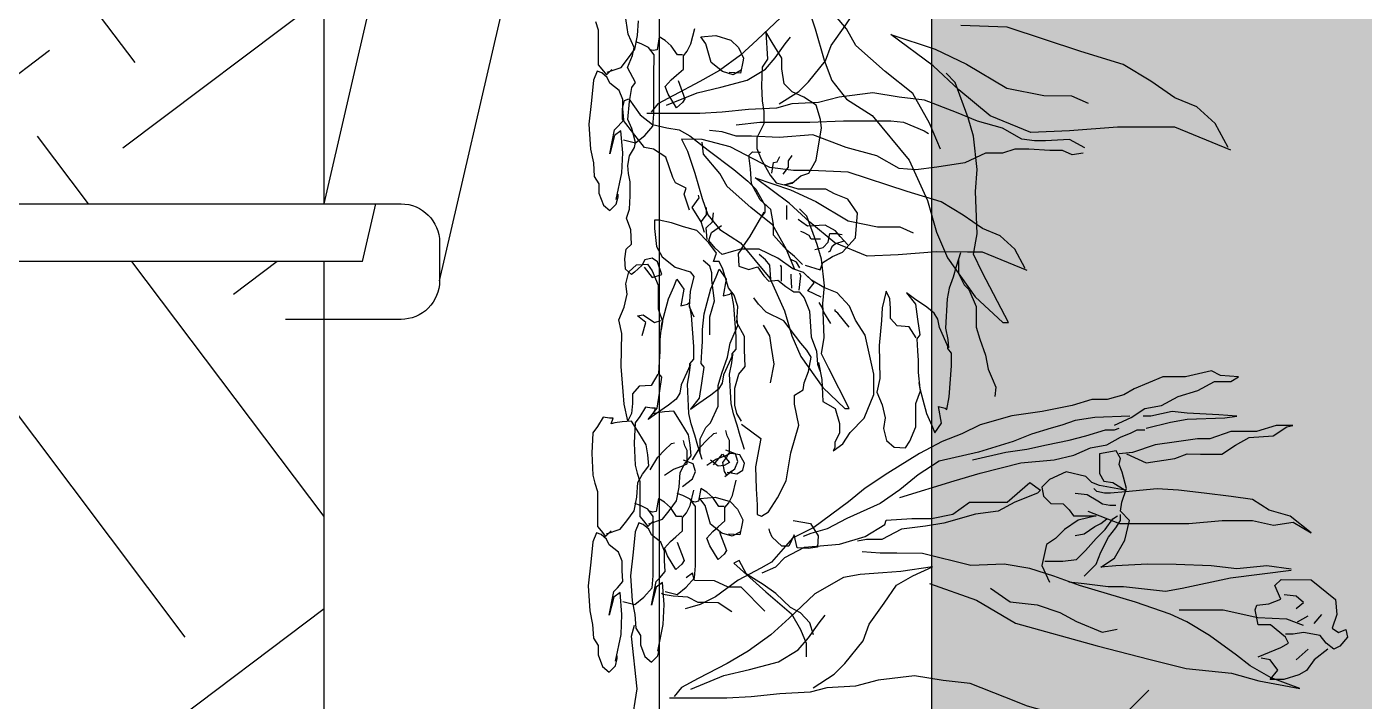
# Model space of a CAD drawing. Header units: metres. Extents: x 97 to 197, y 104 to 205.
# Drawn here: x 187.0386 to 187.2122, y 111.5055 to 111.5931 of the extents above; entities that cross this region are included whole.
import ezdxf

# ---------------------------------------------------------------- set-up
doc = ezdxf.new("R2010")
doc.units = ezdxf.units.M
for name, color, linetype in [('14-ANOTAÇÃO', 7, 'Continuous'), ('18-HATCH', 1, 'Continuous'), ('23-FAC_5ª', 1, 'Continuous'), ('5-PISO', 1, 'Continuous'), ('6-VEGETAÇÃO', 104, 'Continuous')]:
    doc.layers.add(name, color=color, linetype=linetype)
pattern_1 = [(0, (96.6497323752526, 180.4617932668933), (0.07184204896000002, 0.07184204895999999), [0.01905, -0.12463409792]), (315, (96.6497323752526, 180.4617932668933), (0.07184204896855324, 0.07184204896855322), [0.01905, -0.08255]), (45, (96.6497323752526, 180.4617932668933), (-0.0718420489685532, 0.07184204896855324), [0.01905, -0.08255])]

# ---------------------------------------------------------------- blocks, each defined once
blk = doc.blocks.new('A$C20B154FB')
at = {"layer": '6-VEGETAÇÃO', "color": 72}
for points in [[(3960.391127254668, 993.2152630058408), (3973.862433511094, 1026.877309485601), (3980.597981531027, 1038.097991645569), (3989.578852368664, 1033.609750122952), (4007.54038382732, 1011.168385803103), (4007.54038382732, 993.2152630058408), (4029.992560921382, 988.7270214832242), (4036.728108941315, 990.9712205979595), (4038.973221542459, 1008.924186688368), (4045.708979778894, 1026.877309485601), (4065.915834055282, 1017.90082644044), (4074.896494676388, 1026.877309485601), (4074.896494676388, 1071.760038125329), (4045.708979778894, 1107.666283719867), (4023.256802684919, 1109.910326127734), (4003.04994840853, 1103.177885490411), (3996.314400388597, 1112.154525242455), (4000.804835807387, 1123.375207402394), (3989.578852368664, 1125.619249810261), (3976.107546112238, 1114.398567650322), (3971.617110693449, 1105.422084605132), (3980.597981531027, 1094.201402445207), (3991.823964969808, 1085.224919400018), (3996.314400388597, 1060.539355965419), (3994.069077570923, 1044.830432282877), (3994.069077570923, 1033.609750122952)], [(3971.617110693449, 1096.445601559957), (3955.900691835879, 1076.248279647945), (3940.184272978309, 1065.027597488006), (3933.448724958376, 1053.806915328067), (3926.712966721883, 1031.365551008203), (3926.712966721883, 1011.168385803103), (3940.184272978309, 1022.389067963028), (3955.900691835879, 1011.168385803103), (3958.145804437023, 997.7035045284283)], [(4009.785706645023, 1076.248279647945), (4023.256802684919, 1087.468961807885)], [(4068.173559648567, 504.9257213911769), (4043.476269953389, 574.4938567586069), (4009.798319637164, 632.8414666729805), (3976.120159104379, 754.0247713174758), (3955.913304828049, 832.5695464369928), (3942.442208788154, 886.428758121896), (3935.706450551661, 953.7528510814736), (3924.48046711291, 994.1473381986289), (3913.241870682046, 1055.294516382317), (3928.958289539587, 1012.655986857339), (3946.919820998242, 981.2381394922559), (3962.636239855812, 961.0408175802731), (3991.823964969808, 920.64648717003), (4012.030819246196, 886.9844406901975), (4023.256802684919, 862.2988772556419), (4041.218544360192, 810.6837079785764), (4065.915834055282, 727.6506913364719), (4079.386930095177, 689.5004033340956), (4090.613123750489, 653.59431444644), (4097.348671770393, 615.4440264440345), (4095.103348952747, 566.0728995748359), (4113.065090627962, 494.2605650926707), (4113.065090627962, 456.1102770902944), (4113.065090627962, 431.4248703625781), (4115.310203229135, 404.495264520112)], [(3955.900691835879, 1049.318673805479), (3971.617110693449, 1067.271796602741)], [(4029.992560921382, 875.7637585302873), (4029.992560921382, 940.8436523751297), (4018.766367266129, 992.4588216521952), (4016.521254664985, 1035.097351177174), (4007.54038382732, 1059.782757904904)], [(4012.030819246196, 1051.562872920229), (4021.011690083775, 1067.271796602741)], [(4032.237673522526, 1049.318673805479), (4041.218544360192, 1060.539355965419), (4050.199415197771, 1049.318673805479), (4052.444527798914, 1031.365551008203)], [(4175.930766058184, 739.6279715568962), (4157.969234599499, 786.7547426044766), (4157.969234599499, 822.6609881990007), (4157.969234599499, 889.985081158593), (4162.459670018317, 939.3560513209231), (4162.459670018317, 984.2387799606367), (4155.723911781854, 1015.65662732569), (4160.214347200643, 1044.830432282877), (4144.497928343131, 1071.760038125329), (4169.195218038221, 1040.34219076029), (4178.176088875829, 1008.924186688368), (4193.892507733428, 984.2387799606367), (4198.382943152217, 952.8209325955977), (4202.873378571036, 912.4264454784716), (4207.363813989825, 874.2761574760661), (4209.608926590969, 842.8581534041441), (4205.118491172179, 795.7313823565783), (4202.873378571036, 773.2900180366996), (4202.873378571036, 764.3135349914955), (4205.118491172179, 753.0928528315562), (4209.608926590969, 748.6044546021003)], [(4088.367800932785, 1041.829791814511), (4077.141817494034, 952.0643345350691), (4061.425398636522, 880.2520000529039), (4056.934963217704, 855.5664366182755), (4063.670511237608, 792.7307418881828), (4063.670511237608, 770.2893775683333), (4068.160946656397, 734.3831319737947), (4070.406269474101, 711.9417676539451)], [(4090.613123750489, 1041.829791814511), (4095.103348952747, 1005.923546219972), (4090.613123750489, 961.0408175802731), (4095.103348952747, 922.8905295778677), (4097.348671770393, 871.2753603008314), (4097.348671770393, 828.636830775853), (4095.103348952747, 781.5100597282435), (4092.858236351603, 759.068695408394), (4106.329542608029, 779.2658606134937), (4133.271944904322, 794.9747842960496), (4162.459670018317, 801.7072249333723), (4175.930766058184, 788.2423436587269), (4189.402072314551, 790.486542773433), (4209.608926590969, 797.2189834107703), (4234.306216286117, 790.486542773433), (4245.532199724927, 785.9983012508601), (4254.513070562505, 788.2423436587269), (4265.739054001257, 781.5100597282435), (4261.248618582438, 756.8244962936442), (4243.287087123754, 756.8244962936442), (4232.061103685002, 756.8244962936442), (4220.83491002972, 763.5569369310106), (4218.589797428547, 777.0216614987876), (4207.363813989825, 794.9747842960496), (4214.099362009758, 756.8244962936442), (4218.589797428547, 745.603814133734), (4227.570668266213, 736.6273310885445), (4234.306216286117, 707.4535261313285), (4223.080232847424, 682.7679626967438), (4211.854249408614, 671.5472805368336), (4198.382943152217, 673.7914796515397), (4187.156959713495, 685.012161811479), (4187.156959713495, 702.9652846087556), (4178.176088875829, 711.9417676539451), (4169.195218038221, 718.6742082912679), (4169.195218038221, 732.1390895659279), (4169.195218038221, 745.603814133734), (4169.195218038221, 752.3362547710567), (4162.459670018317, 725.4066489285906), (4148.988363761833, 705.2093270166224), (4135.517057505465, 691.7446024488017), (4126.536396884389, 678.2797211741563), (4095.103348952747, 671.5472805368336), (4070.406269474101, 682.7679626967438)], [(4261.248618582438, 797.2189834107703), (4247.777522542543, 826.3927883679717), (4254.513070562505, 869.0313178929646), (4261.248618582438, 886.9844406901975), (4261.248618582438, 907.1816058953409), (4261.248618582438, 938.5994532603945), (4274.719924838835, 958.7967751723918), (4285.945908277645, 978.9939403775352), (4288.19123109529, 1014.900185972045), (4301.662327135156, 1035.097351177174), (4303.907649952831, 1044.073834222378), (4303.907649952831, 1019.388427494661), (4294.926779115223, 990.21462253746), (4294.926779115223, 952.0643345350691), (4283.700795676501, 920.64648717003), (4283.700795676501, 902.6933643727534), (4279.210360257624, 871.2753603008314), (4274.719924838835, 839.8575129357632), (4263.493941400113, 806.1954664559598), (4261.248618582438, 785.9983012508601)], [(780.5243746094056, 953.8142319578328), (816.1623839043023, 934.633672449243), (840.8350944353442, 907.232692335645), (854.5420210872835, 874.3515523624374), (879.214731618209, 838.7303324594395), (903.8871995916998, 797.6289526968321), (923.0771394619078, 734.6067526802362), (958.7151487569208, 625.0031938570464), (961.4567766448308, 556.500833980841)], [(997.0947859398148, 326.3330349840398), (955.9737634265621, 340.0334346330201), (909.3699702524755, 353.7340150976233), (879.214731618209, 364.6943348168425), (851.8006357568956, 386.6151550708601), (827.1281677834049, 424.9764549036627), (761.3344347391103, 479.7782343152357), (701.0237149130844, 507.1792144288484), (654.419921739056, 520.8796140778286), (616.0402845561912, 537.3200936566282), (558.4709500605532, 578.4216542348586), (520.0913128776301, 619.523033997466), (520.0913128776301, 627.7432737868512), (594.1092019130883, 589.3819739540486), (621.5230552169087, 575.6813934894308), (651.6785364087264, 581.1617341646634), (714.730641565111, 578.4216542348586), (747.627508087171, 581.1617341646634), (796.9726865916455, 575.6813934894308), (824.3867824531044, 567.461153700031), (876.4733462878794, 548.2805941914412), (890.1802729397605, 534.5800137268234)], [(776.6718331828597, 957.8164049264597), (810.6796132435848, 874.3515523624374), (810.6796132435848, 846.9505722488539), (810.6796132435848, 789.4087129074469), (805.196842582809, 718.1662731014512), (802.4554572524212, 660.6244137600588), (827.1281677834049, 600.3422936732532), (865.507804966328, 553.7607540510362), (901.1458142613119, 515.3994542182627), (947.7496074353694, 452.3772542016377), (925.8185247922956, 518.1395341480384), (903.8871995916998, 564.7210737702262), (868.2491902966576, 625.0031938570464), (857.2834064176132, 679.8049732686341), (857.2834064176132, 720.906353031256), (846.3178650961199, 745.5672532150347)], [(4303.907649952831, 779.2658606134937), (4315.133633391553, 803.9514240481221), (4328.604939648008, 824.1485892532364), (4333.095375066798, 848.8341526878212), (4346.566471106693, 873.5195594155375), (4355.547341944271, 902.6933643727534), (4369.018648200727, 927.3787711004697), (4369.018648200727, 952.0643345350691), (4375.754196220631, 963.2850166949793), (4377.999308821774, 936.3554108525423), (4384.735067058267, 922.8905295778677), (4375.754196220631, 884.7402415754914), (4375.754196220631, 851.0781950957025), (4357.792454545444, 808.4396655707096), (4348.811793924338, 792.7307418881828), (4342.076035687845, 768.045178453598), (4342.076035687845, 745.603814133734), (4333.095375066798, 716.4300091765181), (4324.114504229219, 671.5472805368336), (4317.378745992697, 626.6647086039593), (4303.907649952831, 579.537780849525), (4290.436343696434, 552.6081750070589), (4279.210360257624, 523.434370049843), (4261.248618582438, 489.7723235700541), (4232.061103685002, 442.6455525224737), (4209.608926590969, 408.9835060426994), (4189.402072314551, 384.2979426080856), (4151.233686579537, 332.6829300379031), (4135.517057505465, 301.2649259659811), (4099.593784371536, 269.847078600942), (4090.613123750489, 254.1381549184152), (4072.651382075244, 220.4761084386264), (4047.954092380038, 186.8140619588376), (4036.728108941315, 164.372697638988), (4032.237673522526, 148.6637739564612), (4029.992560921382, 141.9313333191094)], [(4299.417214534013, 826.3927883679717), (4308.39808537162, 862.2988772556419), (4312.88852079041, 886.9844406901975), (4315.133633391553, 943.0878514898795), (4317.378745992697, 961.0408175802731), (4319.624068810343, 934.111211737807), (4321.869181411486, 886.9844406901975), (4324.114504229219, 864.543076370348), (4317.378745992697, 833.1250722984405), (4317.378745992697, 821.9043901385157)], [(3843.653050007444, 823.5930633917887), (3857.124356263899, 798.907499957204), (3854.879033446166, 760.7572119547985), (3854.879033446166, 742.804089157522), (3857.124356263899, 722.6069239524222), (3875.085887722526, 691.1889198805002), (3886.311871161277, 650.7945894702134), (3899.783177417732, 617.1325429904682), (3919.990031694062, 565.5173737134028), (3924.48046711291, 525.1228865962767), (3931.216015132872, 482.4843570712983), (3924.48046711291, 428.6251453863661), (3915.499596275331, 394.9630989066063), (3913.254483674158, 352.3245693816134), (3906.518725437665, 327.6390059470141), (3904.273612836521, 282.7562773072859), (3899.783177417732, 240.117747782293), (3897.538064816617, 204.211502187798), (3897.538064816617, 163.8170150706719), (3897.538064816617, 141.3758074576617), (3897.538064816617, 118.9344431378122)], [(4196.137620334543, 460.5985186128819), (4220.83491002972, 541.3874928471487), (4232.061103685002, 579.537780849525), (4247.777522542543, 640.1294331717509), (4252.267957961332, 689.5004033340956), (4259.003505981294, 718.6742082912679), (4270.229489420046, 743.3597717258672), (4274.719924838835, 768.045178453598), (4285.945908277645, 788.2423436587269), (4292.68166651408, 803.9514240481221), (4297.171891716367, 812.9279070932971), (4297.171891716367, 824.1485892532364)], [(4317.378745992697, 801.7072249333723), (4315.133633391553, 750.0920556563215), (4310.643197972764, 720.9184074060176), (4303.907649952831, 700.7210854940058), (4299.417214534013, 685.012161811479), (4290.436343696434, 655.8383568542777), (4279.210360257624, 628.908751011797), (4263.493941400113, 577.2935817347752), (4250.022635143716, 518.94612852727), (4229.815780867328, 487.5282811622164), (4207.363813989825, 460.5985186128819), (4187.156959713495, 431.4248703625781), (4164.704782619461, 382.0539002002333), (4148.988363761833, 352.8800952430465), (4142.252815741958, 328.1945318084472), (4137.762380323111, 316.9738496485224)], [(4061.425398636522, 595.2467045320518), (4041.218544360192, 624.4205094892241), (4036.728108941315, 664.8149966063502), (4025.502125502564, 698.4770430861681), (4012.030819246196, 723.1624498138553), (3996.314400388597, 761.3127378162608), (4000.804835807387, 783.7541021361103)], [(4079.386930095177, 734.3831319737947), (4097.348671770393, 752.3362547710567), (4115.310203229135, 759.068695408394), (4137.762380323111, 770.2893775683333), (4151.233686579537, 781.5100597282435), (4162.459670018317, 788.2423436587269), (4171.440540855896, 788.2423436587269)], [(4101.83910718924, 676.0356787662895), (4101.83910718924, 702.9652846087556), (4104.084219790326, 723.1624498138553), (4117.555526046752, 736.6273310885445), (4135.517057505465, 752.3362547710567), (4148.988363761833, 765.8009793388483), (4164.704782619461, 777.0216614987876), (4169.195218038221, 783.7541021361103)], [(4202.873378571036, 720.9184074060176), (4200.628055753332, 738.8713734963821), (4191.647395132284, 754.580297178938), (4187.156959713495, 761.3127378162608), (4184.911636895849, 772.533419976171), (4184.911636895849, 781.5100597282435)], [(4252.267957961332, 568.3170986895711), (4263.493941400113, 617.6880688519013), (4267.984376818902, 649.1060729238234), (4274.719924838835, 678.2797211741563), (4281.455472858768, 711.9417676539451), (4288.19123109529, 736.6273310885445), (4297.171891716367, 765.8009793388483), (4297.171891716367, 779.2658606134937), (4299.417214534013, 785.9983012508601)], [(4140.007492924255, 720.9184074060176), (4142.252815741958, 734.3831319737947), (4153.47879918071, 750.0920556563215), (4157.969234599499, 759.068695408394), (4164.704782619461, 768.045178453598)], [(4707.538663426152, 732.1506979288097), (4705.466251794365, 715.5785845774953), (4711.68368073579, 701.0780396397749), (4711.68368073579, 682.4345025273797), (4713.756286413671, 651.3618442383158), (4713.756286413671, 630.6467387122975), (4707.538663426152, 612.0030569473747), (4707.538663426152, 587.1449592466524), (4693.031199865305, 556.0723009576177), (4686.81377092388, 514.6420899055665), (4682.668753614154, 483.5695762690302), (4684.74116524597, 458.7113339157804), (4703.393646116456, 425.5672518656356), (4715.828698045516, 379.994048638895), (4734.481178915972, 330.2777085849375), (4730.336161606305, 280.5615131834638), (4732.408767284156, 239.1313021314127), (4732.408767284156, 216.3447728442989), (4738.626196225639, 195.6296673182514), (4740.698607857485, 176.9859855533432)], [(4715.828698045516, 734.2222663424182), (4728.263749974518, 711.4355924027914), (4726.191144296667, 676.2199419390381), (4726.191144296667, 659.6478285877238), (4728.263749974518, 641.0042914752994), (4744.843625167152, 612.0030569473747), (4755.206071418303, 574.7159827225114), (4767.641123347275, 543.6433244334912), (4786.293604217732, 495.9985527931276), (4790.438621527428, 458.7113339157804), (4796.656050468941, 419.3526912773668), (4790.438621527428, 369.6364958758786), (4782.148586908093, 338.5638375868439), (4780.076175276277, 299.2051949484012), (4773.858552288788, 276.4185210087453), (4771.786140656943, 234.9883099567378), (4767.641123347275, 195.6296673182514), (4765.568711715518, 162.4854406156228), (4765.568711715518, 125.1982217382902), (4765.568711715518, 104.4832608647703), (4765.568711715518, 83.76815533872286)], [(4083.877365513967, 256.382197326282), (4092.858236351603, 276.5795192382648), (4106.329542608029, 290.0442438060418), (4122.045961465599, 319.2180487632577), (4126.536396884389, 370.8332180403231), (4137.762380323111, 408.9835060426994), (4155.723911781854, 438.1573109999008), (4162.459670018317, 440.4013534077385), (4164.704782619461, 478.5516414101439), (4164.704782619461, 507.7254463673307), (4171.440540855896, 539.1432937323989), (4189.402072314551, 563.8288571669691), (4189.402072314551, 593.0026621241705), (4189.402072314551, 619.9322679666366), (4218.589797428547, 653.59431444644), (4207.363813989825, 669.3032381289522), (4202.873378571036, 664.8149966063502), (4189.402072314551, 631.1529501265468), (4175.930766058184, 606.4673866919911), (4171.440540855896, 572.8053402121586), (4157.969234599499, 525.6785691645928), (4153.47879918071, 498.7489633221267), (4148.988363761833, 462.8427177276171), (4133.271944904322, 433.6689127704158), (4133.271944904322, 411.2275484505517), (4131.026832303178, 397.7628238827456)], [(4536.530939791526, 646.0885374498466), (4565.041347227467, 630.7440898429631), (4584.779515652248, 608.8233057520702), (4595.745056973799, 582.5183937735128), (4615.48322539861, 554.0214178511233), (4635.221199777385, 521.1403140410403), (4650.573151673569, 470.7225540277577), (4679.083559109567, 383.0397069691971), (4681.276861419872, 328.2378190682357), (4681.276861419872, 301.9329070896783), (4685.663077948469, 266.8597393357486), (4716.366593648825, 207.6737235471082), (4727.332329016383, 166.0243639616674), (4727.332329016383, 135.3353240954311), (4709.787268855871, 144.1035798708181), (4676.89045084524, 155.0638995899935), (4639.607416305953, 166.0243639616674), (4615.48322539861, 174.7926197370107), (4593.551948709501, 192.3292759402248), (4573.813974330697, 223.0183158064901), (4521.178987895255, 266.8597393357486), (4472.930412034475, 288.780523426627), (4435.647377495305, 299.7408431458462), (4404.943667749001, 312.8932268088538), (4358.888200152462, 345.7744752714498), (4328.184490406129, 378.6555790815328), (4328.184490406129, 385.2317709130439), (4387.398801634467, 354.5427310468076), (4409.329884277511, 343.5822666751046), (4433.454269230977, 347.966539215282), (4483.895953356026, 345.7744752714498), (4510.213446573762, 347.966539215282), (4549.689589377376, 343.5822666751046), (4571.620866066456, 337.0060748435935), (4613.290117134311, 321.6616272367246), (4624.255658455862, 310.7011628650216)], [(4533.448906650272, 649.2902758247074), (4560.655130698928, 582.5183937735128), (4560.655130698928, 560.5976096826344), (4560.655130698928, 514.5641222095), (4556.268914170243, 457.570170364721), (4554.075805905944, 411.5366828916303), (4573.813974330697, 363.3109868221509), (4604.517684077058, 326.0457551244035), (4633.028091513086, 295.3567152581672), (4670.311126052315, 244.9389552448556), (4652.766259937867, 297.548779202014), (4635.221199777385, 334.8140108997468), (4606.710792341357, 383.0397069691971), (4597.938165238098, 426.8811304984847), (4597.938165238098, 459.7622343085532), (4589.165732180933, 479.4909544555994)], [(4551.02926333691, 547.0271541306429), (4528.732889036793, 547.0271541306429), (4512.010487032967, 555.3843316174753), (4505.042779105104, 562.3487466429651), (4479.959418656887, 573.4915695962263), (4449.301762502379, 573.4915695962263), (4431.185948277038, 579.0631016166008), (4407.496000050334, 587.420279103404), (4386.593037971819, 591.5988075749628), (4372.657783821167, 597.170219051608), (4360.115941892029, 602.7417510719824), (4346.180687741347, 601.348868066867)], [(4559.29724139045, 550.2284344392974), (4539.156718516373, 543.5181256340438), (4523.491705687076, 539.0445060680358), (4506.707855772809, 533.4526021542988), (4491.043004648469, 530.0973874797928), (4447.404800825374, 527.8605776967888), (4430.620950911107, 531.2157923712803), (4418.312772746664, 532.3341972627823), (4448.52379961533, 518.9134591085458), (4460.831977779802, 516.6767698693002), (4469.783321279363, 511.0847454117902), (4478.734826484026, 499.9008170405723), (4491.043004648469, 482.0065798640717), (4499.994348148059, 469.7042466013081), (4483.210498233791, 483.1249847555737), (4460.831977779802, 486.4801994300506), (4437.334620240843, 489.8352935607982), (4431.739949701063, 485.3617945385631), (4413.83710099684, 486.4801994300506), (4399.291086957499, 487.5986043215526), (4381.388399958261, 487.5986043215526), (4357.890880714258, 489.8352935607982), (4341.107030799991, 494.3089131268061), (4320.96634622087, 499.9008170405723), (4303.063659221662, 507.7295307373133), (4291.874318142131, 512.2031503032922), (4306.4203321815, 522.2686737830372), (4331.036688510474, 517.7950542170584), (4328.798852635548, 527.8605776967888), (4326.56101676065, 530.0973874797928), (4345.582702549815, 533.4526021542988), (4391.458580542792, 536.8076962850464), (4410.480428036972, 536.8076962850464), (4417.193935661693, 531.2157923712803), (4423.907443286414, 531.2157923712803)], [(777.7829892790178, 526.3597739374381), (816.1623839043023, 509.9192943586531), (860.024791748001, 485.2583941748308), (892.9216582702065, 444.1570144122234), (931.3012954530714, 400.3155547198403), (955.9737634265621, 386.6151550708601), (991.612015279039, 356.4740950274281), (1013.543340479693, 353.7340150976233)], [(3913.254483674158, 332.1272474696016), (3933.461337950517, 363.5450948346552), (3949.177756808116, 379.2541752240795), (3982.855917340901, 406.183781066502), (4007.552996819461, 415.1602641117061), (4038.986044751102, 437.6016284315556), (4065.928447047452, 455.5547512288322), (4079.39975330382, 480.2401579565485), (4092.870849343773, 509.4139629137644), (4086.135301323782, 462.2871918661549), (4083.889978506195, 435.3575860237179), (4081.644865904964, 401.695539543929), (4077.154430486175, 377.0099761093297), (4052.457140790997, 334.3714465843514), (4016.533867657097, 296.221158581975), (3991.836577961949, 269.2913960326259), (3967.139288266742, 235.6295062597201), (3949.177756808116, 204.211502187798), (3926.725579714053, 161.572972662776), (3913.254483674158, 136.8874092282058), (3899.783177417732, 125.6667270682665)], [(4748.98864247679, 216.3447728442989), (4753.133659786457, 251.5604233080521), (4753.133659786457, 290.9190659464948), (4753.133659786457, 326.1347164102481), (4755.206071418303, 375.8510564642056), (4755.206071418303, 413.1381306890398), (4755.206071418303, 446.2823573916685), (4753.133659786457, 464.9258945040783), (4740.698607857485, 495.9985527931276), (4736.553590547817, 502.2131133814255)], [(4432.858786785975, 484.2433896470611), (4449.642798405286, 474.1778661673161), (4450.761635490227, 456.28362899083), (4461.950814864715, 446.2181055110559), (4476.496828904113, 446.2181055110559), (4491.043004648469, 445.0997006195685), (4502.232184022985, 439.5076761620876), (4477.61582769407, 433.9157722483214), (4458.594141904876, 432.797367356834), (4421.669607411488, 429.4421526823135), (4372.436894753657, 430.5605575738446), (4352.296210174507, 426.0870585515804), (4333.274524385342, 433.9157722483214), (4314.252838596178, 438.389391814344), (4298.587987471867, 436.1525820313254), (4280.685138767643, 440.6260810535896), (4270.614796478068, 451.8100094248221), (4269.495797688112, 468.5858417098207), (4279.566139977687, 475.2962710588181), (4300.825823346793, 484.2433896470611), (4322.085345010826, 484.2433896470611), (4335.512360260269, 484.2433896470611), (4354.534207754448, 490.9536984523147), (4366.842385918921, 488.7168886692962)], [(4780.076175276277, 280.5615131834638), (4798.728656146792, 309.5626030589046), (4813.236119707552, 324.0632926491235), (4844.323652507068, 348.9213903498603), (4867.120956641214, 357.2073746992683), (4896.136077808915, 377.9224802252866), (4921.005987620825, 394.4945935766009), (4933.441039549856, 417.2811228637584), (4945.875897432823, 444.2107889780746), (4939.65846849131, 400.7091541649279), (4937.585862813488, 375.8510564642056), (4935.513451181701, 344.7783981751418), (4931.368433871976, 321.991724235515), (4908.570935691852, 282.6330815970723), (4875.410991260549, 247.4174311333336), (4852.613493080426, 222.5591887801129), (4829.815994900215, 191.4866751435766), (4813.236119707552, 162.4854406156228), (4792.511033159244, 123.1267979771801), (4780.076175276277, 100.3401240375679), (4767.641123347275, 89.9825712745369)], [(460.3408201192797, 345.5789292038826), (435.3903812036151, 350.8292121365521), (402.5610265304567, 352.1416924619116), (392.0555360119906, 370.51750191061), (369.7315101521963, 377.080265168639), (355.2865617549978, 377.080265168639), (342.1546581807197, 370.51750191061), (334.2755807181238, 370.51750191061), (329.0229163114564, 367.8923001724179), (339.5284068298643, 382.3304275575647), (356.5996065779182, 392.8308728791162), (377.6105876147922, 413.831763522292), (413.0663553438208, 428.2697703636804), (443.2694586661819, 428.2697703636804), (501.0494139600196, 415.1442438476515), (523.3734398198139, 400.7062370062631), (544.3842591516441, 391.5182720099983), (564.0820336606121, 373.1425831050874), (571.9611111231497, 353.4542933310149), (582.466439936572, 335.0784838823311), (594.2851369829732, 323.2655582353764), (599.5378013896698, 307.5149505248992), (615.2959563148033, 285.20145901262), (628.4278598890814, 257.6379256551882), (628.4278598890814, 231.3867520793719), (621.861827249435, 226.1365896904463), (603.477420973446, 227.4491905595642), (598.2245948617056, 241.8871974009671), (602.16421444554, 255.012723916996), (589.0324725762475, 264.2006889132172), (581.1533951136516, 272.0759324965766), (582.466439936572, 285.20145901262), (573.2743176510849, 297.014505203304), (565.3952401885181, 308.8274308502296), (565.3952401885181, 316.7027949773765), (556.2029561980453, 324.5780385607359), (536.5051816890773, 332.4534026878537), (498.4230009042076, 335.0784838823311), (477.4121815723192, 342.9538480094343), (457.7144070633803, 344.2664488785376), (447.2090782500163, 348.20401039836)], [(604.7906275013811, 325.8906394298538), (598.2245948617056, 348.20401039836), (608.7300853801717, 352.1416924619116), (617.9223693706444, 366.5798198470438), (624.4882403052761, 381.0178266884468), (645.4990596371645, 400.7062370062631), (682.268195599172, 403.3313182006968), (703.2790149310022, 388.8931908155646), (711.158092393598, 369.2049010415067), (717.7239633282006, 356.0793745254632), (717.7239633282006, 341.641247140331), (717.7239633282006, 315.3901941082586), (724.2898342628323, 294.3894240088412), (726.9162473187316, 306.2023496557813), (737.4215761320957, 319.3278761718102), (741.3611957159301, 331.1408018187358), (761.0588085198251, 341.641247140331), (791.262073547201, 346.8915300729859), (808.3332732952258, 349.5166112674633), (821.4651768695621, 348.20401039836), (842.4759962013923, 341.641247140331), (854.2945315427205, 323.2655582353764), (862.1736090052873, 306.2023496557813), (873.9923060516885, 294.3894240088412), (896.3163319114246, 290.4517419452895), (912.0744868365873, 290.4517419452895), (935.7117192242877, 276.0136145601427), (951.4698741494212, 266.8257701076654), (910.7612803086813, 269.4508513021428), (898.9427449672949, 261.575487175025), (871.3658929957892, 260.2630068496655), (849.0418671360239, 261.575487175025), (833.2837122108613, 264.2006889132172), (814.8993059349305, 264.2006889132172), (793.8883248980273, 253.7002435916365), (778.1301699729229, 253.7002435916365), (762.3720150477602, 260.2630068496655), (738.7347826600308, 273.3885333656945), (726.9162473187316, 282.5763778181717), (724.2898342628323, 294.3894240088412), (728.2294538466376, 307.5149505248992)], [(512.867949301406, 391.5182720099983), (533.87893033828, 374.4550634304178), (536.5051816890773, 370.51750191061), (539.1315947449475, 370.51750191061)], [(640.7868134322052, 383.3461291759886), (636.6062533574586, 370.8103026738681), (632.4256932827702, 365.2388911972375), (625.4581470599514, 362.4531251870358), (624.0645731333643, 359.6674797206069)], [(628.2451332080818, 340.167358736755), (631.0322810612561, 352.7031852388754), (639.3934012106329, 359.6674797206069), (651.9350814347563, 362.4531251870358), (651.9350814347563, 372.2031856789399), (650.5415075081692, 380.5603631657868)], [(635.2128411359154, 388.9175406526192), (647.7545213600097, 377.774717699358), (656.1156415094156, 370.8103026738681), (664.4769233638945, 355.4888307053043), (663.0833494373073, 329.0244152397499), (668.6574834385538, 320.6672377529176), (672.8380435132713, 315.095826276287)], [(518.1207754131174, 363.9547386526101), (535.1921368662152, 353.4542933310149), (543.071052623709, 350.8292121365521), (549.6370852634136, 346.8915300729859)], [(55.82356607250404, 338.9419109972514), (73.52363667229656, 333.4983964369603), (88.50075631483924, 319.8893689487741), (96.67009430169128, 304.9194025486358), (117.0932775638066, 283.14498267624), (130.7088408751879, 264.0923200839752), (145.6859605177306, 239.5960223877191), (166.1091437798459, 228.7088727234077), (162.0244747863908, 220.5434803392127), (119.8163902260712, 268.1750162760873), (87.13919998370693, 306.2803414605587), (63.99274235431221, 319.8893689487741), (43.56955909225508, 328.0547613329691), (27.23088311852189, 328.0547613329691), (23.14621412509587, 328.0547613329691)], [(225.55530767655, 308.7646275576844), (221.079635926726, 334.4876989746699), (203.1767872225028, 345.6716273459024), (186.3929373082356, 344.5532224544149), (184.1551014333672, 331.1324843001494), (185.2739385182795, 314.3566520151653), (204.2956243074441, 309.8830324491719), (187.5117743931769, 302.0543187524308), (187.5117743931769, 291.9887952726858), (200.9389513476344, 277.4496522269328), (208.7714577622828, 274.0945580961998), (213.2471295121068, 272.9761532046978)], [(557.5161627259804, 349.5166112674633), (566.7082850114384, 329.8283214934054), (578.5269820578396, 339.0161659458827), (594.2851369829732, 323.2655582353764)], [(643.5739612853213, 348.5245362235728), (643.5739612853213, 334.5959472601244), (649.1480952865968, 331.8101812499226), (653.3286553612852, 323.4530037631193), (654.7222292878723, 319.2744752915896)], [(3911.009160856542, 150.3522905028512), (3931.216015132872, 199.7232606651814), (3940.19688597045, 237.8735486675869), (3951.42286940926, 280.5120781925507), (3969.384611084446, 309.685883149752), (3987.346142543101, 325.3948068322788), (4009.798319637164, 341.1038872216741), (4021.024303075887, 350.0803702668636)], [(368.4183036242903, 231.3867520793719), (347.407484292431, 260.2630068496655), (305.3856839237269, 252.3876427225186), (272.5561675454956, 253.7002435916365), (248.9189351578243, 255.012723916996), (234.4739867606258, 255.012723916996), (231.8477354097704, 261.575487175025), (238.4136063444021, 272.0759324965766), (259.4244256762322, 285.20145901262), (284.3748645918968, 298.3269855286781), (326.396503255557, 304.889748786678), (367.1050970963843, 316.7027949773765), (398.6214069466223, 310.1400317193329), (411.7531488158857, 310.1400317193329), (419.6322262784815, 323.2655582353764), (430.1377167969185, 324.5780385607359), (447.2090782500163, 331.1408018187358), (468.2198975818465, 335.0784838823311), (478.7253881002543, 328.5157206242875), (489.2307169136766, 319.3278761718102), (522.0602332918788, 294.3894240088412), (535.1921368662152, 268.138250433025), (547.0106722075143, 256.3253247860703), (556.2029561980453, 249.7625615280704)], [(568.0214915393735, 316.7027949773765), (589.0324725762475, 319.3278761718102), (592.9719304550381, 318.0152753027069)], [(600.8510079176049, 318.0152753027069), (609.3408452688309, 312.9028944174643), (613.9827497868682, 303.5772684613185)], [(606.1036723242723, 321.9529573662585), (617.9223693706444, 310.1400317193329), (627.1146533611463, 298.3269855286781), (649.4386792209407, 278.6386957546201), (665.1968341460743, 278.6386957546201), (687.5208600058686, 274.701013691054), (701.9658084030671, 258.9504059805477), (725.6030407907965, 245.8248794645187), (747.9270666505618, 244.5123991391592), (767.6248411594715, 241.8871974009671), (772.8775055661681, 247.137480333593), (772.8775055661681, 255.012723916996), (772.8775055661681, 258.9504059805477)], [(570.6479045952437, 306.2023496557813), (589.0324725762475, 304.889748786678), (591.6587239270739, 304.889748786678)], [(672.8380435132713, 298.3814713026368), (693.7410055917862, 298.3814713026368)], [(740.047989187995, 293.0768231397524), (750.5534797064029, 300.9521872668556), (759.7457636969048, 300.9521872668556), (767.6248411594715, 306.2023496557813)], [(4534.337831527228, 304.1249710335105), (4565.041347227467, 290.9725873704738), (4600.131273502397, 271.243867223413), (4626.448766720161, 238.3627634133445), (4657.152476466465, 203.2895956594439), (4676.89045084524, 192.3292759402248), (4705.401052327274, 168.2164279054996), (4722.946112487756, 166.0243639616674)], [(430.1377167969185, 274.701013691054), (457.7144070633803, 279.9512966237235), (482.6648459790449, 276.0136145601427), (499.7362074321427, 273.3885333656945), (515.4943623572472, 264.2006889132172)], [(581.1533951136516, 290.4517419452895), (602.16421444554, 290.4517419452895), (604.7906275013811, 289.1391410762008)], [(741.3611957159301, 276.0136145601427), (757.1193506410345, 278.6386957546201), (758.4325571689697, 283.8889786872751), (766.3116346315364, 287.8265402070829)], [(4778.003569598455, 112.7692452141637), (4796.656050468941, 158.3424484409334), (4804.946085088217, 193.5580989046866), (4815.308531339426, 232.9167415431293), (4831.888600578037, 259.846407657431), (4848.4684757707, 274.3469525951805), (4869.193562319037, 288.8476421853702), (4879.556008570216, 297.1336265347927)], [(91.22386897713295, 266.8140773641353), (126.6241718817619, 231.4306300035387), (126.6241718817619, 212.3780879550613), (136.1550661997462, 191.9644864508591), (136.1550661997462, 162.024674194312), (147.0473551438481, 159.3027963704226), (140.2397351931722, 149.7765856180486)], [(583.7796464645071, 274.701013691054), (604.7906275013811, 273.3885333656945), (612.6697049639479, 266.8257701076654), (620.5487824265147, 257.6379256551882)], [(683.5812404220342, 264.2006889132172), (646.8122661650996, 243.1997982700414), (628.4278598890814, 230.0742717540124), (624.4882403052761, 215.6361443688802), (620.5487824265147, 202.5106178528367), (629.7409047120018, 192.0101725312561), (641.5596017583448, 182.8223280787788), (653.3781370997312, 186.7600101423304), (663.8836276181391, 201.1981375274772)], [(686.2076534779044, 153.9461938522436), (709.8448858656338, 146.0708297251258), (719.0371698561648, 148.6959109196032), (726.9162473187316, 132.9453032090969), (734.7953247812984, 129.0076211455453), (764.9984281036013, 118.5071758239501), (776.8169634449878, 100.1314869189955), (779.4433765008289, 87.0059604029666), (797.8279444818327, 72.56783301783435), (821.4651768695621, 54.19214411287976), (837.2233317946666, 54.19214411287976), (849.0418671360239, 56.81722530732804), (851.6682801919233, 63.37998856535705), (828.0310478041938, 80.44319714493759), (813.5860994069953, 98.81888604989217), (808.3332732952258, 119.819776693068), (805.7070219443995, 138.1955861417664), (796.5147379538976, 153.9461938522436), (775.5039186220674, 181.5098477534048), (746.6138601226266, 219.5738264324318), (729.5426603745727, 240.5747170755931), (717.7239633282006, 252.3876427225186), (694.0867309404712, 265.5131692385476), (683.5812404220342, 265.5131692385476), (678.3285760153376, 261.575487175025)], [(208.7714577622828, 230.4772495027137), (202.0577884325758, 218.1750367836939), (206.5336218873563, 202.5174888464535), (219.9606371367991, 185.7416565614549), (247.9338281305972, 177.9129428647138), (258.0040087150992, 170.0841086242144), (260.2418445900257, 192.4519653667085), (253.5283369653334, 214.8198221092171), (242.3391575907881, 226.0037504804495), (226.6741447614913, 233.8324641772051), (221.079635926726, 232.7140592857031), (204.2956243074441, 229.3588446111971), (205.4146230974002, 212.5830123261985)], [(297.1663790833845, 210.3462025432091), (294.9285432084871, 224.8853455889475), (300.5232137482963, 233.8324641772051), (310.593556037813, 236.0692739601946), (322.9017342022853, 229.3588446111971), (325.1395700772118, 217.0566318922065), (325.1395700772118, 212.5830123261985), (319.5448995374318, 209.2277976517071), (311.7123931227543, 203.6358937379555), (298.2853778733406, 205.872703520974), (292.6907073335897, 209.2277976517071), (299.404214958282, 217.0566318922065), (296.0475419984723, 217.0566318922065)], [(324.4562046311621, 170.2380429900659), (346.7525789312494, 170.2380429900659), (363.4749809351051, 178.5952204768982), (370.4426888629387, 185.5596355023881), (395.5260493111564, 196.7024584556493), (426.1837054656935, 196.7024584556493), (444.2995196910342, 202.2739904760238), (467.9894679177087, 210.6311679628707), (488.8924299962237, 214.8096964343858), (502.8276841469051, 220.381107911031), (515.3695260760433, 225.9526399314054), (529.3047802267247, 224.5597569263045)], [(373.229675011069, 231.524051408036), (384.3779430136201, 224.5597569263045), (396.9196232377144, 221.7739909161319), (410.8548773883958, 221.7739909161319), (422.0031453909469, 221.7739909161319), (442.906107469491, 227.3455229365063), (454.0542137670272, 237.0954628846666), (479.1377359202597, 235.7027004233096), (498.6471240722458, 235.7027004233096), (519.5500861507608, 224.5597569263045), (543.2400343774352, 225.9526399314054), (559.962274676247, 220.381107911031), (571.1105426787981, 212.0239304241986), (598.9810509801318, 203.6667529373808), (610.1293189826829, 198.0953414607502), (610.1293189826829, 189.7381639739178), (622.6709992067772, 193.9168129892205), (637.9998272840458, 182.7738694921863), (656.1156415094156, 164.6666315134353), (661.6897755107202, 145.166510529627), (667.2639095119666, 127.0593930946197), (671.4444695866841, 108.9521551158687), (671.4444695866841, 101.9878606341372), (658.9027893625898, 101.9878606341372), (632.4256932827702, 104.773506100566), (617.0968652055308, 113.1306835874129), (601.768198833277, 132.6308045712503), (594.8004909054143, 154.9165710215311), (587.8327829775808, 160.4881030419056), (565.5364086774935, 154.9165710215311), (543.2400343774352, 153.5236880164302), (527.9112063001376, 160.4881030419056)], [(894.3901016244199, 230.4772495027137), (887.6764322947129, 218.1750367836939), (892.1522657495225, 202.5174888464535), (905.5792809989362, 185.7416565614549), (933.5524719927344, 177.9129428647138), (943.6226525772654, 170.0841086242144), (945.8604884521628, 192.4519653667085), (939.1469808274705, 214.8198221092171), (927.9578014529543, 226.0037504804495), (912.2927886236575, 233.8324641772051), (906.6982797889214, 232.7140592857031), (889.9142681696394, 229.3588446111971), (891.0332669595664, 212.5830123261985)], [(4226.681015716662, 200.7448930359969), (4237.870195091178, 215.2840360817499), (4249.059536170709, 219.7575351039995), (4260.248715545225, 216.4023204295081), (4265.843386084976, 201.8632979274989)], [(4266.962384874932, 229.82305858373), (4287.102907749009, 223.1127497785055), (4302.767920578364, 218.6391302124975), (4319.551770492631, 213.0472262987314), (4335.216621616913, 209.6920116242545), (4378.854825440038, 207.4552018412651), (4395.638675354334, 210.8104165157565), (4407.946853518777, 211.928821407244), (4377.735826650111, 198.5080832530075), (4365.427648485638, 196.2713940137764), (4356.476304986019, 190.6793695562665), (4347.524799781415, 179.495441185034), (4335.216621616913, 161.6012040085334), (4326.265278117324, 149.2988707457698), (4343.049128031591, 162.7196089000354), (4365.427648485638, 166.0748235745123), (4388.925006024598, 169.4299177052599), (4394.51967656432, 164.9564186830248), (4412.422525268601, 166.0748235745123), (4426.968539307913, 167.1932284660143), (4444.871226307121, 167.1932284660143), (4468.368745551124, 169.4299177052599), (4485.152595465392, 173.9035372712679), (4505.293280044512, 179.495441185034), (4523.19596704375, 187.3241548817459), (4534.385308123252, 191.7977744477539), (4519.839294083882, 201.8632979274989), (4495.222937754967, 197.3896783615201), (4497.460773629835, 207.4552018412651), (4499.698609504732, 209.6920116242545), (4480.676923715568, 213.0472262987314), (4434.80104572259, 216.4023204295081), (4415.779198228411, 216.4023204295081), (4409.065690603689, 210.8104165157565), (4402.352182978997, 210.8104165157565)], [(89.86231264597154, 217.8216025153233), (103.4777142523963, 197.408121554894), (103.4777142523963, 179.7163978745957), (103.4777142523963, 167.4683092983323), (111.6470522392483, 152.4983428981941), (113.0086085703806, 130.7239230257983), (115.7317212326452, 115.7539566256455), (117.0932775638066, 113.0321993455)], [(308.3557201629446, 190.215155583719), (324.0205712872557, 203.6358937379555), (311.7123931227543, 213.701417217686), (307.2367213729885, 205.872703520974), (306.1178842880181, 196.9255849326873), (315.0692277876369, 185.7416565614549)], [(4143.880603230238, 192.9161793392559), (4117.026411026454, 202.9817028190009), (4111.431740486674, 199.6264881445095), (4103.599395777041, 190.6793695562665), (4123.739918651147, 178.377036293532), (4134.929259730678, 173.9035372712679), (4144.999602020252, 182.8506558595109), (4151.713109644945, 190.6793695562665), (4160.664453144564, 200.7448930359969), (4180.805137723684, 200.7448930359969), (4187.518645348377, 206.3369174935069), (4198.707986427908, 211.928821407244), (4221.086345176911, 217.5207253209956)], [(4181.923974808597, 199.6264881445095), (4181.923974808597, 191.7977744477539), (4195.351151763054, 182.8506558595109), (4203.183658177702, 173.9035372712679), (4208.778167012439, 164.9564186830248), (4189.756481223303, 161.6012040085334), (4188.637644138333, 156.0093000947672), (4189.756481223303, 151.5356805287738)], [(4243.464865630929, 173.9035372712679), (4252.416209130519, 187.3241548817459), (4256.892042585358, 199.6264881445095), (4260.248715545225, 207.4552018412651), (4280.389400124317, 207.4552018412651), (4287.102907749009, 204.1001077105175), (4294.935414163716, 201.8632979274989)], [(501.4341102203471, 184.1667524972872), (527.9112063001376, 184.1667524972872), (551.601154526812, 191.1310469790187), (582.2588106813491, 186.9523979637452), (593.4069169788854, 186.9523979637452), (603.1616110548493, 184.1667524972872), (611.52289290927, 174.4166920053685)], [(642.872808286309, 180.1972468843305), (659.9440080343629, 178.8846460152126), (669.1362920248357, 188.0726110114483), (682.268195599172, 189.3850913368078)], [(653.3781370997312, 176.2595648207789), (669.1362920248357, 171.0094024318532), (679.6417825432727, 178.8846460152126), (690.1472730617388, 178.8846460152126)], [(4251.297372045607, 152.6540854202904), (4270.319057834742, 163.8380137915228), (4280.389400124317, 173.9035372712679), (4290.459742413892, 183.9690607510129), (4291.578579498833, 188.442559773277)], [(193.1064449329278, 136.5324440542463), (166.2522527291439, 146.5979675339913), (160.6575821893639, 143.2427528594708), (152.8252374797012, 134.2956342712278), (172.9657603538362, 121.9933010084933), (184.1551014333672, 117.5198019862291), (194.225443722913, 126.4669205744722), (200.9389513476344, 134.2956342712278), (209.890294847195, 144.3611577509728), (230.030979426374, 144.3611577509728), (236.7444870510662, 149.9531822084828), (247.9338281305972, 155.5450861222344), (270.3121868795715, 161.1369900359714)], [(275.9068574193225, 144.3611577509728), (287.0960367938387, 158.9003007967258), (298.2853778733406, 163.3737998189899), (309.4745572478569, 160.0185851444694), (315.0692277876369, 145.4795626424893)], [(316.188226577593, 173.4393232987204), (336.3287494516699, 166.7290144934668), (351.9937622809957, 162.2553949274879), (368.7776121952629, 156.6634910137218), (384.4424633196031, 153.3082763392449), (428.0806671426981, 151.0714665562264), (444.8645170569653, 154.4266812307469), (457.1726952214085, 155.5450861222344), (426.961668352742, 142.1243479679833), (414.6534901882696, 139.8876587287377), (405.702146688709, 134.2956342712278), (396.7506414840464, 123.1117058999953), (384.4424633196031, 105.2174687234947), (375.4911198199843, 92.91513546074566), (392.2749697342515, 106.3358736149967), (414.6534901882696, 109.6910882894736), (438.1508477272291, 113.0461824202503), (443.7455182670092, 108.5726833980152), (461.6483669712325, 109.6910882894736), (476.1943810105731, 110.8094931810047), (494.0970680097817, 110.8094931810047), (517.594587253785, 113.0461824202503), (534.3784371680522, 117.5198019862291), (554.519121747202, 123.1117058999953), (572.4218087463814, 130.9404195967363), (583.6111498259415, 135.4140391627298), (569.0651357865427, 145.4795626424893), (544.448779457598, 141.0059430764813), (546.6866153324954, 151.0714665562264), (548.924451207422, 153.3082763392449), (529.9027654182282, 156.6634910137218), (484.0268874252797, 160.0185851444694), (465.0050399311003, 160.0185851444694), (458.2915323063498, 154.4266812307469), (451.5780246816576, 154.4266812307469)], [(669.1362920248357, 171.0094024318532), (690.1472730617388, 157.8838759158243), (704.5922214589082, 168.384200693632), (708.5316793376987, 167.0717203683016)], [(878.7250887951232, 136.5324440542463), (851.870896591281, 146.5979675339913), (846.276226051501, 143.2427528594708), (838.4438813418674, 134.2956342712278), (858.5844042159733, 121.9933010084933), (869.7737452955043, 117.5198019862291), (879.8440875850793, 126.4669205744722), (886.5575952097715, 134.2956342712278), (895.5089387093903, 144.3611577509728), (915.6496232885111, 144.3611577509728), (922.3631309132033, 149.9531822084828), (933.5524719927344, 155.5450861222344), (955.9308307417377, 161.1369900359714)], [(231.1498165112862, 143.2427528594708), (231.1498165112862, 135.4140391627298), (244.5769934657146, 126.4669205744722), (252.409499880363, 117.5198019862291), (258.0040087150992, 108.5726833980152), (238.9823229259346, 105.2174687234947), (237.8634858410223, 99.62556480974308), (238.9823229259346, 95.1519452437642)], [(292.6907073335897, 117.5198019862291), (301.6420508332085, 130.9404195967363), (306.1178842880181, 143.2427528594708), (309.4745572478569, 151.0714665562264), (329.6152418269776, 151.0714665562264), (336.3287494516699, 147.7163724254788), (344.1612558663473, 145.4795626424893)], [(916.7684603734233, 143.2427528594708), (916.7684603734233, 135.4140391627298), (930.1956373278808, 126.4669205744722), (938.0281437425292, 117.5198019862291), (943.6226525772654, 108.5726833980152), (924.6009667881299, 105.2174687234947), (923.4821297031594, 99.62556480974308), (924.6009667881299, 95.1519452437642)], [(4055.613428880839, 112.2579468538024), (4051.528921592457, 129.9496705341007), (4062.421210536588, 143.5586980223161), (4076.036773847998, 155.8069071423233), (4093.737006152805, 157.1677255105024), (4112.79863308373, 157.1677255105024), (4150.922048650682, 157.1677255105024), (4182.2378442669, 157.1677255105024), (4193.130133211031, 149.002333126351), (4198.576358535589, 138.115183462025), (4201.299471197854, 129.9496705341007)], [(4156.368273975211, 87.76176970126107), (4163.176055630931, 108.175250661734), (4175.43006261118, 117.7015819578519), (4190.407020548708, 128.5888521659217), (4210.830365515838, 132.6715483579901), (4232.615105109056, 134.0324872699566), (4244.869112089305, 140.8369407421706), (4257.123119069613, 150.3632720382884), (4273.461795043288, 149.002333126351), (4288.438752980786, 146.2805758462055), (4306.138985285623, 135.3933056381356), (4323.839055885473, 124.5061559738242), (4322.477499554312, 110.8971284856234), (4321.11594322318, 100.0098582775536), (4319.754386892047, 94.56622317351867), (4327.92372487887, 97.28810099740804), (4327.92372487887, 91.84446589337313), (4329.285281210032, 82.31813459722616), (4315.669879603607, 74.15274221307482), (4306.138985285623, 67.34816819708794), (4276.184746000537, 65.98734982889437), (4243.507555758173, 67.34816819708794), (4231.253548777895, 70.07004602097732), (4218.99970350269, 74.15274221307482), (4198.576358535589, 74.15274221307482), (4167.260724624328, 74.15274221307482), (4160.452942968637, 79.59637731712428), (4152.283604981756, 86.40083078933822), (4160.452942968637, 94.56622317351867)], [(300.5232137482963, 96.27035013525165), (319.5448995374318, 107.4542785064987), (329.6152418269776, 117.5198019862291), (339.6855841165525, 127.5853254660033), (340.8044212014938, 132.0588244882383)], [(104.8392705835286, 55.87421156877826), (100.7547632951464, 73.56593524906202), (111.6470522392483, 87.17496273729193), (125.2626155506296, 99.42317185731372), (142.9628478554368, 100.7839902254927), (162.0244747863908, 100.7839902254927), (200.1478903533134, 100.7839902254927), (231.4636859695893, 100.7839902254927), (242.3559749136621, 92.6185978413123), (247.8022002382204, 81.73144817700086), (250.5253129005141, 73.56593524906202)], [(442.6266811820969, 107.4542785064987), (425.8426695627859, 97.38875502675364), (424.7238324778154, 79.49451785025303), (413.5346531033574, 69.42899437052256), (398.9886390639585, 69.42899437052256), (384.4424633196031, 68.31058947902056), (373.2532839450869, 62.71856502151059), (397.8696402740024, 57.12666110775899), (416.8913260631671, 56.00825621627155), (453.8158605565841, 52.65304154178011), (503.0485732144152, 53.77144643326756), (523.189257793536, 49.29794741103251), (542.2109435827297, 57.12666110775899), (561.2326293718943, 61.60028067376697), (576.8974804962054, 59.36347089077753), (594.8003292004287, 63.83696991301258), (604.8706714899745, 75.02089828424505), (605.9896702799306, 91.79673056924366), (595.9193279903848, 98.50715991824109), (574.6596446212789, 107.4542785064987), (553.4001229572459, 107.4542785064987), (539.9731077078031, 107.4542785064987), (520.9512602136238, 114.1645873117377), (508.6430820491514, 111.9277775287628)], [(500.0406979988329, 83.88062265540066), (519.5500861507608, 89.45203413203126), (529.3047802267247, 76.91632817366917), (530.698192448297, 85.27350566050154), (519.5500861507608, 101.9878606341372), (522.337072298862, 111.737800582312)], [(601.6427157319849, 86.51619115592621), (586.2158944080875, 98.63144052217831), (590.6236500463565, 112.9493857908092), (609.3560455414117, 106.3410569961416), (614.8656592367624, 98.63144052217831), (612.6617814176134, 87.61759937899478), (603.846593551134, 83.21196648670593), (593.9293859225581, 72.1981253435224), (590.6236500463565, 67.79261299499194), (598.3369798557833, 58.98158829793101), (613.7638011797098, 57.88018007486244), (628.0886027415108, 60.08287597727031), (635.8019325509085, 67.79261299499194), (656.7382058651128, 66.69120477192337), (674.3687433031155, 60.08287597727031), (687.5916868078639, 64.4885088695155), (707.4261020650156, 65.58991709261318), (728.3623753792199, 65.58991709261318), (740.4834608268866, 63.38710064646148), (752.6043845695676, 62.2856924233929), (766.9291861313686, 64.4885088695155), (779.0502715790644, 72.1981253435224), (786.7636013885203, 73.29953356657643), (807.6998747027246, 67.79261299499194), (820.922818207473, 62.2856924233929), (847.3687052169698, 64.4885088695155), (868.304978531145, 67.79261299499194), (876.0183083406009, 73.29953356657643), (898.0566014168726, 61.18428420033888), (915.6871388548752, 68.89402121806052), (927.8080625975563, 71.09683766421222), (947.642477854708, 62.2856924233929), (977.3941007403773, 57.88018007486244)], [(790.4579144456657, 55.87421156877826), (786.3734071572835, 73.56593524906202), (797.2656961014145, 87.17496273729193), (810.8812594128249, 99.42317185731372), (828.5814917176322, 100.7839902254927), (847.643118648557, 100.7839902254927), (885.7665342155087, 100.7839902254927), (917.0823298317264, 100.7839902254927), (927.9746187758574, 92.6185978413123), (933.4208441004157, 81.73144817700086), (936.1439567626803, 73.56593524906202)], [(3967.112590766745, 101.370797189491), (4006.597724369814, 109.5361895736569), (4036.551801949914, 110.8971284856234), (4069.228992192249, 108.175250661734), (4062.421210536588, 98.64891936560161), (4035.190245618753, 91.84446589337313), (4070.590548523382, 98.64891936560161), (4076.036773847998, 104.0925544696365), (4085.567668165982, 112.2579468538024), (4101.906182434614, 110.8971284856234), (4115.521745746024, 110.8971284856234), (4129.137309057463, 105.4534933815885), (4140.02975970658, 91.84446589337313), (4148.198935988388, 87.76176970126107), (4155.006717644079, 79.59637731712428), (4157.729830306373, 72.79180330112285), (4144.114266994962, 67.34816819708794), (4114.160189414863, 64.62641091697151), (4078.759886510263, 60.54371472485946), (4041.998027274472, 63.26547200500499), (4021.574682307371, 67.34816819708794), (4001.151499045256, 68.7091071090399), (3990.259048396139, 75.51368112501223), (3976.643485084729, 75.51368112501223), (3958.943414484966, 82.31813459722616), (3950.774076498114, 91.84446589337313), (3960.304970816098, 101.370797189491), (3971.197259760171, 104.0925544696365), (3975.281928753597, 104.0925544696365)], [(205.5941156778717, 31.37803441625147), (212.4018973335915, 51.79151537669532), (224.6559043138404, 61.31784667281318), (239.6328622513975, 72.205116880883), (260.0562072184694, 76.2878130729514), (281.8409468117461, 77.64875198491791), (294.0949537919951, 84.4532054571464), (306.3489607722731, 93.97953675327881), (322.6876367459481, 92.6185978413123), (337.6645946834469, 89.8968405611813), (355.3648269883124, 79.00957035311149), (373.0648975881049, 68.1224206888146), (371.7033412569726, 54.51339320058469), (370.3417849258112, 43.62612299251487), (368.9802285946789, 38.18248788847995), (377.149566581531, 40.90436571236933), (377.149566581531, 35.46073060834897), (378.5111229126633, 25.93439931221656), (364.8957213062968, 17.76900692805066), (355.3648269883124, 10.96443291204923), (325.410587703198, 9.603614543870208), (292.7333974608628, 10.96443291204923), (280.4793904805556, 13.6863107359386), (268.2255452053214, 17.76900692805066), (247.8022002382204, 17.76900692805066), (216.4865663269884, 17.76900692805066), (209.6787846712978, 23.21264203208557), (201.5094466844457, 30.01709550432861), (209.6787846712978, 38.18248788847995)], [(891.212759540038, 31.37803441625147), (898.0205411957577, 51.79151537669532), (910.2745481760066, 61.31784667281318), (925.2515061135346, 72.205116880883), (945.6748510806647, 76.2878130729514), (967.4595906738832, 77.64875198491791)], [(966.0980343427218, 13.6863107359386), (953.8441890675167, 17.76900692805066), (933.4208441004157, 17.76900692805066), (902.1052101891546, 17.76900692805066), (895.297428533464, 23.21264203208557), (887.128090546641, 30.01709550432861), (895.297428533464, 38.18248788847995)], [(2773.248254013626, 58.40008525885059), (2822.542252876883, 50.18840407553944), (2863.620666115457, 54.29424466719502), (2904.698917649017, 50.18840407553944), (2958.10087102963, 54.29424466719502), (3011.502824410272, 41.976602348499), (3069.012570603256, 46.08244294014003), (3147.06144256299, 50.18840407553944), (3184.031901284179, 58.40008525885059), (3208.678981568315, 58.40008525885059), (3249.757394806889, 58.40008525885059), (3397.639553101733, 58.40008525885059), (3451.041344777303, 58.40008525885059), (3471.580632249097, 54.29424466719502), (3578.384377305367, 58.40008525885059), (3619.462790543941, 74.82368871297513), (3693.403869691305, 70.71772757754661), (3734.482121224893, 70.71772757754661), (3857.717360940558, 62.50604639425001), (3911.119152616186, 70.71772757754661), (3989.168024575949, 62.50604639425001), (4005.599519235344, 66.61188698589103)], [(16.33843246940523, 44.98706190445228), (55.82356607250404, 53.15245428863273), (85.77764365257462, 54.51339320058469), (118.4548338949389, 51.79151537669532), (111.6470522392483, 42.2651840805629), (84.41608732141322, 35.46073060834897), (119.8163902260712, 42.2651840805629), (125.2626155506296, 47.70881918459781), (134.7935098686139, 55.87421156877826), (151.1320241372741, 54.51339320058469), (164.7475874487136, 54.51339320058469), (178.363150760124, 49.06975809654978), (189.2556014092115, 35.46073060834897), (197.4247776910197, 31.37803441625147), (204.2325593467394, 23.21264203208557), (206.955672009004, 16.40806801611325), (193.3401086975937, 10.96443291204923), (163.3860311175231, 8.242675631932798), (127.9857282128942, 4.159979439835297), (91.22386897713295, 6.881736719980836), (70.80052401000285, 10.96443291204923), (50.37734074794571, 12.32537182401575), (39.48489009882906, 19.12994584000262), (25.86932678738958, 19.12994584000262), (8.169256187597057, 25.93439931221656), (-8.17992549855262e-05, 35.46073060834897), (9.530812518729363, 44.98706190445228), (20.42310146283126, 47.70881918459781), (24.50777045625728, 47.70881918459781)], [(701.9570763315714, 44.98706190445228), (741.4422099346411, 53.15245428863273), (771.3962875147408, 54.51339320058469), (804.073477757076, 51.79151537669532), (797.2656961014145, 42.2651840805629), (770.0347311835794, 35.46073060834897), (805.4350340882083, 42.2651840805629), (810.8812594128249, 47.70881918459781), (820.4121537307801, 55.87421156877826), (836.7506679994403, 54.51339320058469), (850.3662313108507, 54.51339320058469), (863.9817946222902, 49.06975809654978), (874.8742452714068, 35.46073060834897), (883.043421553215, 31.37803441625147), (889.8512032089056, 23.21264203208557), (892.5743158711994, 16.40806801611325), (878.958752559789, 10.96443291204923), (849.0046749796893, 8.242675631932798), (813.6043720750895, 4.159979439835297), (776.8425128392992, 6.881736719980836), (756.4191678721982, 10.96443291204923), (735.9959846100828, 12.32537182401575), (725.1035339609662, 19.12994584000262), (711.4879706495558, 19.12994584000262), (693.7879000497924, 25.93439931221656), (685.6185620629403, 35.46073060834897), (695.1494563809247, 44.98706190445228), (706.0417453249975, 47.70881918459781), (710.1264143184235, 47.70881918459781)]]:
    blk.add_lwpolyline(points, dxfattribs=at)

msp = doc.modelspace()

# ---------------------------------------------------------------- hatches: boundary and pattern name
at = {"layer": '18-HATCH'}
h = msp.add_hatch(dxfattribs=at)
h.set_pattern_fill('GRASS', color=104, scale=0.004)
h.set_pattern_definition(pattern_1)
h.paths.add_polyline_path([(188.27422627246, 114.2407930255857), (188.3239192889825, 114.4549401644952), (188.1666118010428, 114.4549401644952), (188.1666118010428, 114.2389193219371), (188.1666118010428, 113.7770391065855)])
edge = h.paths.add_edge_path(flags=17)
edge.add_line((187.1560438493548, 111.9295841440259), (187.1558025939786, 111.9285444778483))
edge.add_arc((186.9510049859667, 111.3653489223905), 0.5992756410324327, -81.19084655917948, 70.01696318457209, ccw=False)
edge.add_arc((186.9502808691564, 111.3659693855429), 0.6000000000000019, 278.8684120932535, 429.9440073423389)
h.paths.add_polyline_path([(191.3942897201883, 115.042894023706), (191.8277458461226, 115.3765050848387), (190.5406703160808, 120.6563369847249), (190.2269051471136, 120.4148464976773), (188.453198705478, 126.0659402217493), (188.453198705478, 125.6989176457008), (190.2055796915163, 118.1472051375762), (190.4338125189635, 118.1472051375762)])
edge = h.paths.add_edge_path()
edge.add_line((188.1666118010428, 113.7770391065855), (188.1666118010428, 114.2389193219371))
edge.add_line((188.1666118010428, 114.2389193219371), (188.1366118010428, 114.2389193219371))
edge.add_line((188.1366118010428, 114.2389193219371), (188.1366118010428, 114.2189193219371))
edge.add_line((188.1366118010428, 114.2189193219371), (187.7078173418915, 114.2189193219371))
edge.add_line((187.7078173418915, 114.2189193219371), (187.678551664386, 114.0928017797826))
edge.add_line((187.678551664386, 114.0928017797826), (187.156052912989, 111.9295808350158))
edge.add_arc((186.9502808691563, 111.3659693855429), 0.6000000000000015, -81.13158790674089, 69.94308595143099, ccw=False)
edge.add_line((187.0427802817889, 110.7731423798637), (187.0427802817889, 108.9339983474179))
edge.add_line((187.0427802817889, 108.9339983474179), (188.1666118010428, 113.7770391065855))
h.paths.add_polyline_path([(188.6360611979007, 116.5764359918899), (188.9146002666097, 118.3769408358108), (188.6926878676961, 118.3769408358108), (188.652158176368, 118.3769408358108), (188.2343495733045, 116.5764359918899)])
at = {"layer": '18-HATCH', "true_color": 0x8f621e}
h = msp.add_hatch(dxfattribs=at)
h.set_pattern_fill('EARTH', color=46, scale=0.01, angle=217)
h.set_pattern_definition([(127, (96.6497323752526, 180.4617932668933), (-0.08892860885815818, 0.012498100917848), [0.0635, -0.0635]), (127, (96.6307148671696, 180.4474625466545), (-0.08892860885815818, 0.012498100917848), [0.0635, -0.0635]), (127, (96.61169735908659, 180.4331318264157), (-0.08892860885815818, 0.012498100917848), [0.0635, -0.0635]), (217, (96.60058128297932, 180.4346940890304), (-0.012498100917848, -0.08892860885815818), [0.0635, -0.0635]), (217, (96.58625056274052, 180.4537115971134), (-0.012498100917848, -0.08892860885815818), [0.0635, -0.0635]), (217, (96.57191984250171, 180.4727291051964), (-0.012498100917848, -0.08892860885815818), [0.0635, -0.0635])])
h.paths.add_polyline_path([(187.0771586535253, 111.0157557152845), (187.0771586535253, 111.5626219594869), (186.9971586535253, 111.5626219594869), (186.9971586535254, 111.0157557152845)])
h.paths.add_polyline_path([(187.0771586535253, 111.5701219594869), (187.0771586535253, 111.9524009909613, 0.03372832964721392), (186.9971586535253, 111.9641353101263), (186.9971586535254, 111.5701219594869)])
at = {"layer": '18-HATCH', "true_color": 0x136734, "transparency": 33554687}
h = msp.add_hatch(dxfattribs=at)
h.set_pattern_fill('GRASS', color=116, scale=0.004)
h.set_pattern_definition(pattern_1)
h.paths.add_polyline_path([(187.5502808691563, 111.3659693855429, 0.3150302074315028), (187.1560438493548, 111.9295841440259), (187.1560438493548, 111.2612405198895), (187.0427802817889, 110.7731423798637, 0.3695719200978089)])
at = {"layer": '18-HATCH', "transparency": 33554505}
h = msp.add_hatch(color=104, dxfattribs=at)
h.dxf.hatch_style = 1
h.paths.add_polyline_path([(187.1560438493548, 111.9295841440259), (187.1560438493548, 111.2612405198895), (187.0427802817889, 110.7731423798637, 0.3695719200978089), (187.5502808691563, 111.3659693855429, 0.3150302074315028)])

# ---------------------------------------------------------------- linework, layer by layer
at = {"layer": '14-ANOTAÇÃO'}
msp.add_circle((186.9502808691563, 111.3659693855429), 0.6, dxfattribs=at)
at = {"layer": '23-FAC_5ª', "transparency": 33554687}
msp.add_lwpolyline([(187.1560438493548, 111.9295841440259), (187.1560438493548, 111.2612405198895), (187.0427802817889, 110.7731423798637)], dxfattribs=at)
at = {"layer": '5-PISO'}
for p, q in [((187.0771586535253, 111.5701219594869), (187.0771586535253, 111.9524009909613)), ((187.0771586535253, 111.570121959487), (187.1205397877291, 111.7570686659358)), ((187.0921586535253, 111.5601219594869), (187.1209471016025, 111.6841829286289)), ((187.1206692029907, 111.6829853520517), (187.1206692029907, 111.2038326448553)), ((187.0821586535253, 111.5626219594869), (187.0838990345821, 111.5701219594869)), ((187.0771586535253, 111.0157557152845), (187.0771586535253, 111.5626219594869))]:
    msp.add_line(p, q, dxfattribs=at)
for points in [[(186.9621586535253, 111.8319882036893), (186.9621586535253, 111.7619882036893, 0.414213562373095), (186.9671586535253, 111.7569882036893), (186.9921586535254, 111.7569882036893), (186.9921586535254, 111.7469882036893), (186.9671586535253, 111.7469882036893, 0.414213562373095), (186.9621586535253, 111.7419882036893), (186.9621586535253, 111.6719882036893, 0.414213562373095), (186.9671586535253, 111.6669882036893), (186.9921586535254, 111.6669882036893), (186.9921586535254, 111.6569882036893), (186.9671586535253, 111.6569882036893, 0.414213562373095), (186.9621586535253, 111.6519882036893), (186.9621586535253, 111.5851219594869, 0.414213562373095), (186.9671586535253, 111.5801219594869), (186.9921586535254, 111.5801219594869), (186.9921586535254, 111.5751219594869, 0.414213562373095), (186.9971586535254, 111.5701219594869), (187.0871586535253, 111.5701219594869, -0.414213562373095), (187.0921586535253, 111.5651219594869), (187.0921586535253, 111.5601219594869, -0.414213562373095), (187.0871586535253, 111.5551219594869), (187.0721586535253, 111.5551219594869)], [(187.0821586535253, 111.5626219594869), (186.9971586535253, 111.5626219594869, 0.414213562373095), (186.9921586535253, 111.5576219594869), (186.9921586535253, 111.5526219594869), (186.9671586535253, 111.5526219594869, 0.414213562373095), (186.9621586535253, 111.5476219594869), (186.9621586535253, 111.4776219594869, 0.414213562373095), (186.9671586535253, 111.4726219594869), (186.9921586535253, 111.4726219594869), (186.9921586535253, 111.4626219594869), (186.9671586535253, 111.4626219594869, 0.414213562373095), (186.9621586535253, 111.4576219594869), (186.9621586535253, 111.3876219594869, 0.414213562373095), (186.9671586535253, 111.3826219594869)]]:
    msp.add_lwpolyline(points, format="xyb", dxfattribs=at)

# ---------------------------------------------------------------- block references
at = {"layer": '6-VEGETAÇÃO', "xscale": -8.743174962971426e-05, "yscale": 8.743174962971423e-05, "zscale": 8.743174962971424e-05, "rotation": 269.9061340347497}
for p in [(187.1110693280184, 111.5093196519051), (187.1110693280184, 111.1652040845574)]:
    msp.add_blockref('A$C20B154FB', p, dxfattribs=at)

doc.saveas('drawing.dxf')
